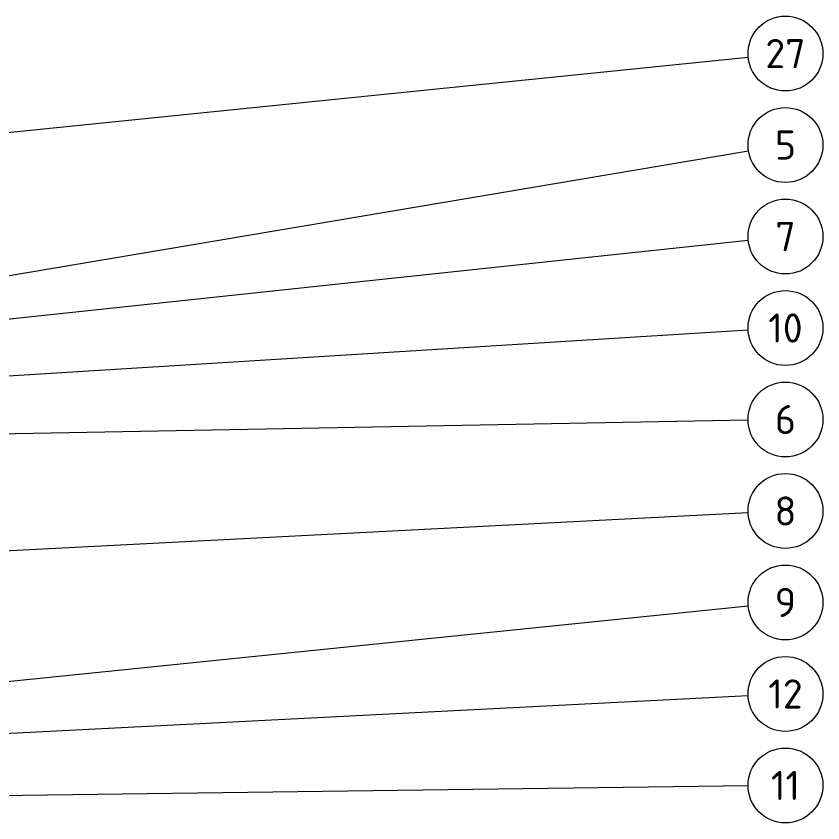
# Model space of a CAD drawing. Header units: millimetres. Extents: x 0 to 841, y 0 to 594.
# Drawn here: x 528.5 to 625.5, y 138.5 to 235.5 of the extents above; entities that cross this region are included whole.
import ezdxf
from ezdxf.enums import TextEntityAlignment as Align

# ---------------------------------------------------------------- set-up
doc = ezdxf.new("R2010")
doc.units = ezdxf.units.MM
doc.layers.add('06-TEXTO', color=7, linetype='CONTINUOUS', lineweight=25)
doc.layers.add('08-FINA', color=5, linetype='CONTINUOUS', lineweight=18)
doc.styles.add('ISO3098', font='isocpeur.ttf')

msp = doc.modelspace()

# ---------------------------------------------------------------- linework, layer by layer
at = {"layer": '08-FINA'}
for p, q in [((616.523, 230.512), (451.408, 213.689)), ((616.563, 219.22), (451.082, 191.318)), ((616.525, 208.491), (378.184, 183.101)), ((616.509, 197.69), (383.182, 183.263)), ((616.501, 186.885), (398.435, 182.869)), ((616.506, 175.737), (449.329, 167.153)), ((616.523, 164.512), (455.932, 148.143)), ((616.506, 153.738), (461.409, 145.79)), ((616.5, 142.908), (454.526, 140.746))]:
    msp.add_line(p, q, dxfattribs=at)
for centre in [(621, 230.968), (621, 219.968), (621, 208.968), (621, 197.968), (621, 186.968), (621, 175.968), (621, 164.968), (621, 153.968), (621, 142.968)]:
    msp.add_circle(centre, 4.5, dxfattribs=at)

# ---------------------------------------------------------------- texts
at = {"layer": '06-TEXTO', "style": 'ISO3098'}
for s, p in [('27', (621, 230.968)), ('5', (621, 219.968)), ('7', (621, 208.968)), ('10', (621, 197.968)), ('6', (621, 186.968)), ('8', (621, 175.968)), ('9', (621, 164.968)), ('12', (621, 153.968)), ('11', (621, 142.968))]:
    msp.add_text(s, height=3.5, dxfattribs=at).set_placement(p, align=Align.MIDDLE_CENTER)

doc.saveas('drawing.dxf')
